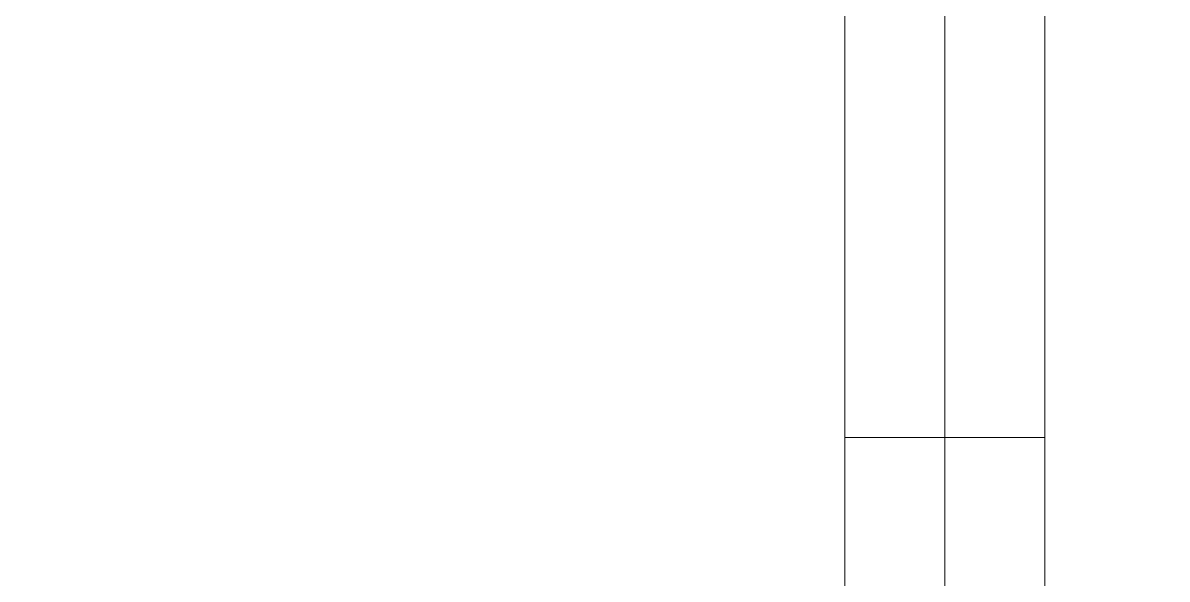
# Model space of a CAD drawing. Header units: millimetres. Extents: x -46169 to 237885, y -84465 to 18123.
# Drawn here: x 115313.7 to 115594.2, y -80487.6 to -80351.1 of the extents above; entities that cross this region are included whole.
import ezdxf

# ---------------------------------------------------------------- set-up
doc = ezdxf.new("R2010")
doc.units = ezdxf.units.MM
doc.header["$MEASUREMENT"] = 0
doc.linetypes.add('Wipeout_Contour', pattern=[1000, 0, -1000])
doc.layers.add('New_A-35-M_FFE_Fixed', color=7, linetype='Continuous')
doc.layers.add('New_A-35-M_FFE_Fixed_Pen_No__1', color=7, linetype='Continuous', lineweight=13)

# ---------------------------------------------------------------- blocks, each defined once
blk = doc.blocks.new('Section Elem_14_2', base_point=(64459.15, -84332.61))
at = {"color": 254, "linetype": 'Wipeout_Contour', "lineweight": 0, "ltscale": 846095.710026}
blk.add_wipeout([(116065.23, -80346.96), (115564.23, -80346.96), (115564.23, -80503.33), (115594.23, -80503.33), (116035.23, -80503.33), (116065.23, -80503.33)], dxfattribs=at).dxf.layer = 'New_A-35-M_FFE_Fixed'
at = {"color": 254, "linetype": 'Wipeout_Contour', "lineweight": 0, "ltscale": 562994.794199}
blk.add_wipeout([(115539.73, -80351.09), (115539.73, -80371.46), (115564.23, -80371.46), (115564.23, -80351.09)], dxfattribs=at).dxf.layer = 'New_A-35-M_FFE_Fixed'
at = {"color": 254, "linetype": 'Wipeout_Contour', "lineweight": 0, "ltscale": 563088.299553}
blk.add_wipeout([(115539.73, -80391.97), (115539.73, -80412.46), (115564.23, -80412.46), (115564.23, -80391.97)], dxfattribs=at).dxf.layer = 'New_A-35-M_FFE_Fixed'
at = {"color": 254, "linetype": 'Wipeout_Contour', "lineweight": 0, "ltscale": 563259.39097}
blk.add_wipeout([(115564.23, -80473.58), (115539.73, -80473.58), (115539.73, -80480.58), (115564.23, -80480.58)], dxfattribs=at).dxf.layer = 'New_A-35-M_FFE_Fixed'
at = {"color": 254, "linetype": 'Wipeout_Contour', "lineweight": 0, "ltscale": 563041.47361}
blk.add_wipeout([(115539.73, -80371.46), (115539.73, -80391.97), (115564.23, -80391.97), (115564.23, -80371.46)], dxfattribs=at).dxf.layer = 'New_A-35-M_FFE_Fixed'
at = {"color": 254, "linetype": 'Wipeout_Contour', "lineweight": 0, "ltscale": 563243.441298}
blk.add_wipeout([(115539.73, -80466.62), (115539.73, -80473.58), (115564.23, -80473.58), (115564.23, -80466.62)], dxfattribs=at).dxf.layer = 'New_A-35-M_FFE_Fixed'
at = {"color": 254, "linetype": 'Wipeout_Contour', "lineweight": 0, "ltscale": 563275.406879}
blk.add_wipeout([(115539.73, -80480.58), (115539.73, -80487.59), (115564.23, -80487.59), (115564.23, -80480.58)], dxfattribs=at).dxf.layer = 'New_A-35-M_FFE_Fixed'
at = {"color": 254, "linetype": 'Wipeout_Contour', "lineweight": 0, "ltscale": 563227.592611}
blk.add_wipeout([(115539.73, -80459.71), (115539.73, -80466.62), (115564.23, -80466.62), (115564.23, -80459.71)], dxfattribs=at).dxf.layer = 'New_A-35-M_FFE_Fixed'
at = {"color": 254, "linetype": 'Wipeout_Contour', "lineweight": 0, "ltscale": 563211.879436}
blk.add_wipeout([(115539.73, -80452.87), (115539.73, -80459.71), (115564.23, -80459.71), (115564.23, -80452.87)], dxfattribs=at).dxf.layer = 'New_A-35-M_FFE_Fixed'
at = {"color": 254, "linetype": 'Wipeout_Contour', "lineweight": 0, "ltscale": 563181.132866}
blk.add_wipeout([(115539.73, -80432.81), (115539.73, -80452.87), (115564.23, -80452.87), (115564.23, -80432.81)], dxfattribs=at).dxf.layer = 'New_A-35-M_FFE_Fixed'
at = {"layer": 'New_A-35-M_FFE_Fixed_Pen_No__1', "linetype": 'Continuous'}
blk.add_line((115539.73, -80452.87), (115564.23, -80452.87), dxfattribs=at)
at = {"color": 254, "linetype": 'Wipeout_Contour', "lineweight": 0, "ltscale": 563134.95724}
blk.add_wipeout([(115539.73, -80432.81), (115564.23, -80432.81), (115564.23, -80412.46), (115539.73, -80412.46)], dxfattribs=at).dxf.layer = 'New_A-35-M_FFE_Fixed'
at = {"layer": 'New_A-35-M_FFE_Fixed_Pen_No__1', "linetype": 'Continuous'}
blk.add_line((115564.23, -80503.33), (115564.23, -80346.96), dxfattribs=at)
blk = doc.blocks.new('Section Elem_15_2', base_point=(64459.15, -84332.61))
at = {"color": 254, "linetype": 'Wipeout_Contour', "lineweight": 0, "ltscale": 562198.362242}
blk.add_wipeout([(115014.23, -80346.96), (115014.23, -80503.33), (115515.23, -80503.33), (115515.23, -80346.96)], dxfattribs=at).dxf.layer = 'New_A-35-M_FFE_Fixed'
at = {"color": 254, "linetype": 'Wipeout_Contour', "lineweight": 0, "ltscale": 562914.341072}
blk.add_wipeout([(115515.23, -80371.46), (115539.73, -80371.46), (115539.73, -80351.09), (115515.23, -80351.09)], dxfattribs=at).dxf.layer = 'New_A-35-M_FFE_Fixed'
at = {"color": 254, "linetype": 'Wipeout_Contour', "lineweight": 0, "ltscale": 563007.859801}
blk.add_wipeout([(115539.73, -80391.97), (115515.23, -80391.97), (115515.23, -80412.46), (115539.73, -80412.46)], dxfattribs=at).dxf.layer = 'New_A-35-M_FFE_Fixed'
at = {"color": 254, "linetype": 'Wipeout_Contour', "lineweight": 0, "ltscale": 563178.975617}
blk.add_wipeout([(115515.23, -80473.58), (115515.23, -80480.58), (115539.73, -80480.58), (115539.73, -80473.58)], dxfattribs=at).dxf.layer = 'New_A-35-M_FFE_Fixed'
at = {"layer": 'New_A-35-M_FFE_Fixed_Pen_No__1', "linetype": 'Continuous'}
blk.add_line((115539.73, -80351.09), (115539.73, -80330.99), dxfattribs=at)
at = {"color": 254, "linetype": 'Wipeout_Contour', "lineweight": 0, "ltscale": 562961.027154}
blk.add_wipeout([(115515.23, -80391.97), (115539.73, -80391.97), (115539.73, -80371.46), (115515.23, -80371.46)], dxfattribs=at).dxf.layer = 'New_A-35-M_FFE_Fixed'
at = {"color": 254, "linetype": 'Wipeout_Contour', "lineweight": 0, "ltscale": 563163.023704}
blk.add_wipeout([(115515.23, -80473.58), (115539.73, -80473.58), (115539.73, -80466.62), (115515.23, -80466.62)], dxfattribs=at).dxf.layer = 'New_A-35-M_FFE_Fixed'
at = {"color": 254, "linetype": 'Wipeout_Contour', "lineweight": 0, "ltscale": 563194.993806}
blk.add_wipeout([(115515.23, -80487.59), (115539.73, -80487.59), (115539.73, -80480.58), (115515.23, -80480.58)], dxfattribs=at).dxf.layer = 'New_A-35-M_FFE_Fixed'
at = {"layer": 'New_A-35-M_FFE_Fixed_Pen_No__1', "linetype": 'Continuous'}
for p, q in [((115539.73, -80371.46), (115539.73, -80351.09)), ((115539.73, -80391.97), (115539.73, -80371.46)), ((115539.73, -80480.58), (115539.73, -80473.58)), ((115539.73, -80487.59), (115539.73, -80480.58)), ((115539.73, -80494.61), (115539.73, -80487.59))]:
    blk.add_line(p, q, dxfattribs=at)
at = {"color": 254, "linetype": 'Wipeout_Contour', "lineweight": 0, "ltscale": 563147.172741}
blk.add_wipeout([(115515.23, -80466.62), (115539.73, -80466.62), (115539.73, -80459.71), (115515.23, -80459.71)], dxfattribs=at).dxf.layer = 'New_A-35-M_FFE_Fixed'
at = {"layer": 'New_A-35-M_FFE_Fixed_Pen_No__1', "linetype": 'Continuous'}
blk.add_line((115539.73, -80473.58), (115539.73, -80466.62), dxfattribs=at)
at = {"color": 254, "linetype": 'Wipeout_Contour', "lineweight": 0, "ltscale": 563131.457305}
blk.add_wipeout([(115539.73, -80452.87), (115515.23, -80452.87), (115515.23, -80459.71), (115539.73, -80459.71)], dxfattribs=at).dxf.layer = 'New_A-35-M_FFE_Fixed'
at = {"layer": 'New_A-35-M_FFE_Fixed_Pen_No__1', "linetype": 'Continuous'}
blk.add_line((115539.73, -80466.62), (115539.73, -80459.71), dxfattribs=at)
at = {"color": 254, "linetype": 'Wipeout_Contour', "lineweight": 0, "ltscale": 563100.706325}
blk.add_wipeout([(115539.73, -80432.81), (115515.23, -80432.81), (115515.23, -80452.87), (115539.73, -80452.87)], dxfattribs=at).dxf.layer = 'New_A-35-M_FFE_Fixed'
at = {"layer": 'New_A-35-M_FFE_Fixed_Pen_No__1', "linetype": 'Continuous'}
for p, q in [((115539.73, -80452.87), (115515.23, -80452.87)), ((115539.73, -80459.71), (115539.73, -80452.87))]:
    blk.add_line(p, q, dxfattribs=at)
at = {"color": 254, "linetype": 'Wipeout_Contour', "lineweight": 0, "ltscale": 563054.524149}
blk.add_wipeout([(115515.23, -80432.81), (115539.73, -80432.81), (115539.73, -80412.46), (115515.23, -80412.46)], dxfattribs=at).dxf.layer = 'New_A-35-M_FFE_Fixed'
at = {"layer": 'New_A-35-M_FFE_Fixed_Pen_No__1', "linetype": 'Continuous'}
for p, q in [((115515.23, -80503.33), (115515.23, -80346.96)), ((115539.73, -80412.46), (115539.73, -80391.97)), ((115539.73, -80432.81), (115539.73, -80412.46)), ((115539.73, -80452.87), (115539.73, -80432.81))]:
    blk.add_line(p, q, dxfattribs=at)

msp = doc.modelspace()

# ---------------------------------------------------------------- block references
at = {"layer": 'New_A-35-M_FFE_Fixed'}
msp.add_blockref('Section Elem_14_2', (64459.15, -84332.61), dxfattribs=at)

# ---------------------------------------------------------------- next in the draw order: block references
msp.add_blockref('Section Elem_15_2', (64459.15, -84332.61), dxfattribs=at)

doc.saveas('drawing.dxf')
